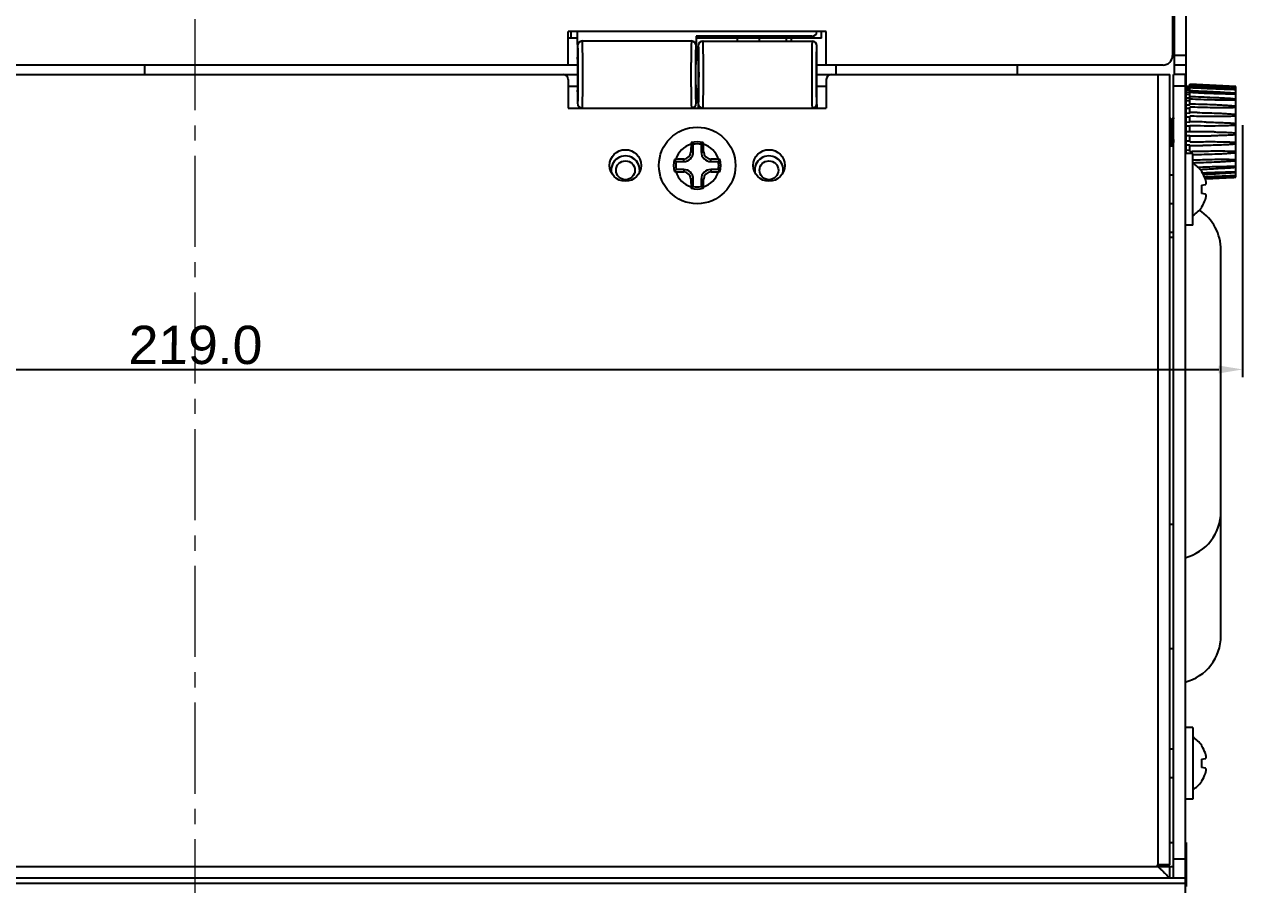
# Model space of a CAD drawing. Header units: millimetres. Extents: x -1493 to -686, y 1310 to 1867.
# Drawn here: x -1159.1 to -1031.8, y 1495.6 to 1585.5 of the extents above; entities that cross this region are included whole.
import ezdxf

# ---------------------------------------------------------------- set-up
doc = ezdxf.new("R2010")
doc.units = ezdxf.units.MM
doc.header["$PDMODE"] = 3
doc.header["$PDSIZE"] = 1.5
doc.linetypes.add('CENTER', pattern=[17.8, 10.75, -2.35, 2.35, -2.35])
doc.linetypes.add('CENTER2', pattern=[28.575, 19.05, -3.175, 3.175, -3.175])
doc.layers.get('0').update_dxf_attribs({"linetype": 'CONTINUOUS'})
doc.layers.get('Defpoints').update_dxf_attribs({"linetype": 'CONTINUOUS'})
doc.layers.add('3', color=112, linetype='CENTER', lineweight=15)
doc.layers.add('Dim', color=1, linetype='CONTINUOUS')
doc.styles.add('OMI-1', font='arial.ttf', dxfattribs={"oblique": 1})
doc.dimstyles.new('1', dxfattribs={"dimtxt": 4, "dimasz": 2.5, "dimexe": 0.8, "dimexo": 0.3, "dimgap": 0.5, "dimtad": 1, "dimtoh": 1, "dimdec": 1, "dimzin": 0, "dimdsep": 46, "dimtxsty": 'OMI-1', "dimcen": 0, "dimclrd": 256, "dimclre": 256, "dimclrt": 256, "dimadec": 0, "dimazin": 0, "dimtfac": 0.8, "dimtdec": 1, "dimtix": 1, "dimtmove": 0, "dimatfit": 3, "dimfxl": 1, "dimtolj": 1, "dimtzin": 0, "dimarcsym": 0})

# ---------------------------------------------------------------- blocks, each defined once
blk = doc.blocks.new('*D29')
at = {"layer": 'Defpoints', "color": 0, "transparency": 16777216}
for p in [(-1250.76, 1575.25), (-1031.76, 1575.26), (-1031.76, 1549.43)]:
    blk.add_point(p, dxfattribs=at)
at = {"layer": 'Dim', "lineweight": -2, "transparency": 16777216}
for p, q in [((-1250.76, 1574.95), (-1250.76, 1548.63)), ((-1031.76, 1574.96), (-1031.76, 1548.63)), ((-1248.26, 1549.43), (-1034.26, 1549.43))]:
    blk.add_line(p, q, dxfattribs=at)
at = {"layer": 'Dim', "transparency": 16777216}
for points in [[(-1248.26, 1549.84), (-1248.26, 1549.01), (-1250.76, 1549.43)], [(-1034.26, 1549.01), (-1034.26, 1549.84), (-1031.76, 1549.43)]]:
    blk.add_solid(points, dxfattribs=at)
at = {"layer": 'Dim', "transparency": 16777216, "insert": (-1141.26, 1551.97), "char_height": 4, "attachment_point": 5, "style": 'OMI-1'}
blk.add_mtext('\\A1;219.0', dxfattribs=at)

msp = doc.modelspace()

# ---------------------------------------------------------------- linework, layer by layer
at = {"color": 7, "linetype": 'Continuous'}
for p, q in [((-1039.08, 1598.05), (-1039.08, 1582.25)), ((-1038.88, 1580.25), (-1038.88, 1598.05)), ((-1037.68, 1572), (-1037.68, 1598.05)), ((-1102.28, 1581.25), (-1102.28, 1584.75)), ((-1075.28, 1584.75), (-1102.28, 1584.75)), ((-1101.97, 1584.05), (-1101.97, 1584.75)), ((-1101.28, 1583.38), (-1101.28, 1584.75)), ((-1075.78, 1584.05), (-1075.78, 1584.75)), ((-1075.28, 1581.25), (-1075.28, 1584.75)), ((-1101.28, 1584.05), (-1102.28, 1584.05)), ((-1101.29, 1583.25), (-1101.29, 1582.07)), ((-1101.15, 1583.6), (-1101.13, 1583.62)), ((-1100.78, 1583.76), (-1100.79, 1583.75)), ((-1089.38, 1583.75), (-1100.79, 1583.75)), ((-1100.78, 1583.76), (-1089.39, 1583.76)), ((-1089.38, 1583.75), (-1089.39, 1583.76)), ((-1089.04, 1583.62), (-1089.02, 1583.6)), ((-1088.89, 1584.25), (-1088.89, 1583.38)), ((-1076.78, 1584.25), (-1088.89, 1584.25)), ((-1075.78, 1584.05), (-1088.89, 1584.05)), ((-1088.88, 1582.07), (-1088.88, 1583.25)), ((-1088.68, 1581.85), (-1088.68, 1583.25)), ((-1088.18, 1583.75), (-1076.76, 1583.75)), ((-1085.77, 1584.05), (-1085.77, 1584.25)), ((-1085.08, 1584.1), (-1085.08, 1584.05)), ((-1083.76, 1584.1), (-1085.08, 1584.1)), ((-1084.6, 1584.05), (-1084.6, 1583.75)), ((-1083.78, 1584.1), (-1083.78, 1584.25)), ((-1083.76, 1584.1), (-1083.76, 1584.05)), ((-1082.98, 1584.05), (-1082.98, 1584.25)), ((-1082.31, 1584.05), (-1082.31, 1583.75)), ((-1079.48, 1584.05), (-1079.48, 1583.75)), ((-1078.95, 1584.05), (-1078.95, 1583.75)), ((-1078.28, 1584.25), (-1078.28, 1584.05)), ((-1076.78, 1584.25), (-1076.78, 1584.05)), ((-1076.26, 1577.25), (-1076.26, 1583.25)), ((-1088.92, 1582.06), (-1088.92, 1582.07)), ((-1088.66, 1581.85), (-1088.89, 1581.85)), ((-1088.63, 1581.85), (-1088.63, 1581.83)), ((-1037.68, 1582.25), (-1038.88, 1582.25)), ((-1101.27, 1581.25), (-1181.26, 1581.25)), ((-1146.55, 1581.25), (-1146.55, 1580.25)), ((-1040.08, 1581.25), (-1076.26, 1581.25)), ((-1074.28, 1581.25), (-1074.28, 1580.25)), ((-1055.28, 1580.25), (-1055.28, 1581.25)), ((-1037.68, 1581.25), (-1038.88, 1581.25)), ((-1181.26, 1580.25), (-1101.26, 1580.25)), ((-1102.28, 1579.75), (-1102.28, 1576.75)), ((-1076.26, 1580.25), (-1039.38, 1580.25)), ((-1075.28, 1579.75), (-1075.28, 1576.75)), ((-1040.58, 1497.65), (-1040.58, 1580.25)), ((-1039.38, 1497.65), (-1039.38, 1580.25)), ((-1038.98, 1496.25), (-1038.98, 1580.25)), ((-1037.78, 1580.25), (-1038.98, 1580.25)), ((-1037.78, 1580.25), (-1037.78, 1491.25)), ((-1037.68, 1579.75), (-1037.78, 1579.75)), ((-1037.28, 1578.37), (-1037.28, 1579.25)), ((-1032.48, 1579), (-1037.28, 1579.25)), ((-1102.28, 1579.05), (-1101.27, 1579.05)), ((-1101.29, 1578.42), (-1101.29, 1577.25)), ((-1088.92, 1578.42), (-1088.92, 1578.43)), ((-1088.89, 1578.65), (-1088.66, 1578.65)), ((-1088.88, 1577.25), (-1088.88, 1578.42)), ((-1088.68, 1577.25), (-1088.68, 1578.65)), ((-1088.63, 1578.66), (-1088.63, 1578.65)), ((-1076.26, 1579.05), (-1075.28, 1579.05)), ((-1037.78, 1579.05), (-1038.98, 1579.05)), ((-1037.28, 1579), (-1037.68, 1579)), ((-1037.28, 1578.97), (-1037.68, 1578.97)), ((-1037.28, 1578.91), (-1037.68, 1578.91)), ((-1037.28, 1578.77), (-1037.68, 1578.77)), ((-1037.28, 1578.63), (-1037.68, 1578.62)), ((-1037.28, 1578.37), (-1037.68, 1578.37)), ((-1037.28, 1578.15), (-1037.68, 1578.14)), ((-1037.28, 1577.79), (-1037.28, 1578.36)), ((-1032.48, 1578.94), (-1032.48, 1579)), ((-1032.48, 1578.68), (-1032.48, 1578.93)), ((-1032.48, 1569.52), (-1032.48, 1578.67)), ((-1102.28, 1576.75), (-1075.28, 1576.75)), ((-1088.66, 1576.75), (-1088.66, 1577.12)), ((-1088.51, 1576.88), (-1088.53, 1576.89)), ((-1076.41, 1576.89), (-1076.42, 1576.88)), ((-1076.28, 1577.12), (-1076.28, 1576.75)), ((-1037.28, 1577.79), (-1037.68, 1577.79)), ((-1037.28, 1577.5), (-1037.68, 1577.49)), ((-1037.28, 1577.05), (-1037.68, 1577.06)), ((-1037.28, 1576.71), (-1037.68, 1576.7)), ((-1037.28, 1577.05), (-1037.28, 1577.68)), ((-1037.28, 1576.19), (-1037.28, 1576.85)), ((-1032.48, 1577.58), (-1032.64, 1577.57)), ((-1039.18, 1575.44), (-1039.36, 1575.74)), ((-1039.03, 1575.74), (-1039.19, 1575.46)), ((-1039.03, 1575.74), (-1039.02, 1575.75)), ((-1038.98, 1575.75), (-1039.02, 1575.75)), ((-1037.28, 1576.19), (-1037.68, 1576.2)), ((-1037.28, 1575.81), (-1037.68, 1575.8)), ((-1037.28, 1575.25), (-1037.28, 1575.9)), ((-1037.68, 1574.84), (-1037.78, 1574.84)), ((-1037.68, 1574.27), (-1037.78, 1574.27)), ((-1037.28, 1575.25), (-1037.68, 1575.26)), ((-1037.28, 1574.85), (-1037.68, 1574.84)), ((-1037.28, 1574.26), (-1037.68, 1574.27)), ((-1037.28, 1574.25), (-1037.28, 1574.89)), ((-1089.19, 1572.16), (-1089.19, 1572.96)), ((-1088.36, 1572.96), (-1088.36, 1572.16)), ((-1039.38, 1572.93), (-1039.28, 1572.75)), ((-1039.11, 1572.75), (-1038.98, 1572.98)), ((-1037.68, 1573.84), (-1037.78, 1573.84)), ((-1037.28, 1573.85), (-1037.68, 1573.84)), ((-1037.28, 1573.28), (-1037.68, 1573.28)), ((-1037.28, 1572.88), (-1037.68, 1572.87)), ((-1037.28, 1573.84), (-1037.28, 1573.85)), ((-1037.28, 1573.21), (-1037.28, 1573.84)), ((-1037.28, 1572.22), (-1037.28, 1572.88)), ((-1089.19, 1572.16), (-1089.45, 1572.16)), ((-1088.36, 1572.16), (-1088.1, 1572.16)), ((-1039.12, 1572.75), (-1039.27, 1572.75)), ((-1036.98, 1572), (-1037.78, 1572)), ((-1037.28, 1572.33), (-1037.68, 1572.34)), ((-1036.98, 1564.5), (-1036.98, 1572)), ((-1036.88, 1571.86), (-1036.98, 1571.85)), ((-1090.99, 1571.16), (-1090.19, 1571.16)), ((-1090.19, 1570.33), (-1090.99, 1570.33)), ((-1090.19, 1571.16), (-1090.19, 1571.42)), ((-1090.19, 1570.33), (-1090.19, 1570.07)), ((-1087.36, 1571.16), (-1087.36, 1571.42)), ((-1087.36, 1571.16), (-1086.57, 1571.16)), ((-1087.36, 1570.33), (-1087.36, 1570.07)), ((-1086.57, 1570.33), (-1087.36, 1570.33)), ((-1032.51, 1570.66), (-1032.48, 1570.66)), ((-1089.19, 1569.33), (-1089.45, 1569.33)), ((-1089.19, 1568.54), (-1089.19, 1569.33)), ((-1088.36, 1569.33), (-1088.36, 1568.54)), ((-1088.36, 1569.33), (-1088.1, 1569.33)), ((-1038.98, 1569.75), (-1039.38, 1569.75)), ((-1036.03, 1570.08), (-1036.03, 1570.13)), ((-1035.65, 1569.33), (-1035.66, 1569.33)), ((-1032.48, 1569.5), (-1035.65, 1569.33)), ((-1032.48, 1569.5), (-1032.48, 1569.5)), ((-1036.03, 1568.69), (-1035.65, 1568.76)), ((-1036.03, 1567.81), (-1036.03, 1568.69)), ((-1035.65, 1567.74), (-1036.03, 1567.81)), ((-1038.98, 1566.75), (-1039.38, 1566.75)), ((-1036.03, 1566.37), (-1036.03, 1566.42)), ((-1036.98, 1564.5), (-1037.78, 1564.5)), ((-1038.98, 1563.75), (-1039.38, 1563.75)), ((-1039.38, 1563.25), (-1038.98, 1563.25)), ((-1034.03, 1534.59), (-1034.03, 1561.91)), ((-1034.03, 1521.59), (-1034.03, 1534.48)), ((-1039.38, 1533.25), (-1038.98, 1533.25)), ((-1039.38, 1520.25), (-1038.98, 1520.25)), ((-1036.98, 1512), (-1037.78, 1512)), ((-1036.98, 1512), (-1036.98, 1504.5)), ((-1038.98, 1509.75), (-1039.38, 1509.75)), ((-1036.03, 1510.08), (-1036.03, 1510.13)), ((-1036.03, 1508.69), (-1035.65, 1508.76)), ((-1036.03, 1507.81), (-1036.03, 1508.69)), ((-1038.98, 1506.75), (-1039.38, 1506.75)), ((-1035.65, 1507.74), (-1036.03, 1507.81)), ((-1036.03, 1506.37), (-1036.03, 1506.42)), ((-1036.98, 1504.5), (-1037.78, 1504.5)), ((-1039.38, 1500), (-1038.98, 1500)), ((-1037.78, 1500), (-1037.68, 1500)), ((-1037.68, 1500), (-1037.68, 1495.4)), ((-1037.78, 1498.25), (-1038.98, 1498.25)), ((-1038.98, 1497.45), (-1243.58, 1497.45)), ((-1040.68, 1497.65), (-1040.68, 1497.45)), ((-1039.38, 1497.65), (-1040.68, 1497.65)), ((-1039.38, 1496.25), (-1039.38, 1497.45)), ((-1037.78, 1496.25), (-1244.78, 1496.25)), ((-1214.78, 1495.72), (-1037.78, 1495.72))]:
    msp.add_line(p, q, dxfattribs=at)
for centre, radius in [((-1088.78, 1570.75), 4), ((-1096.28, 1570.75), 1.65), ((-1081.28, 1570.75), 1.65), ((-1096.28, 1570.25), 0.986), ((-1081.28, 1570.25), 0.986)]:
    msp.add_circle(centre, radius, dxfattribs=at)
for centre, radius, start, end in [((-1100.79, 1583.25), 0.5, 90.007, 180.0031), ((-1089.38, 1583.25), 0.5, 359.9968, 89.9929), ((-1088.18, 1583.25), 0.5, 90.0073, 179.9816), ((-1076.76, 1583.25), 0.5, 0.0184, 89.9927), ((-1040.08, 1582.25), 1, 270, 0), ((-1102.78, 1579.75), 0.5, 0, 90), ((-1074.78, 1579.75), 0.5, 90, 180), ((-1100.79, 1577.25), 0.5, 180.0184, 269.9927), ((-1089.38, 1577.25), 0.5, 270.0073, 359.9816), ((-1088.18, 1577.25), 0.5, 179.9968, 225.0033), ((-1076.76, 1577.25), 0.5, 314.9968, 0.0031), ((-1038.06, 1487.51), 88.78, 88.9958, 89.4939), ((-1037.07, 1490.29), 85.01, 88.9918, 90.1379), ((-1036.15, 1490.89), 83.37, 89.0303, 90.776), ((-1088.78, 1570.75), 2.31, 106.1579, 163.8421), ((-1039.56, 1570.81), 49.9, 177.5171, 178.4466), ((-1077.04, 1572.43), 12.39, 176.7482, 177.5129), ((-1088.78, 1570.75), 2.47, 75.0921, 104.9079), ((-1093.96, 1567.21), 7.47, 50.3173, 52.4914), ((-1088.78, 1570.75), 2.25, 79.3916, 100.6084), ((-1083.59, 1567.21), 7.47, 127.5086, 129.6827), ((-1100.37, 1572.44), 12.25, 2.4827, 3.2562), ((-1088.78, 1570.75), 2.31, 16.1579, 73.8421), ((-1137.55, 1570.82), 49.46, 1.5492, 2.487), ((-1036.5, 1658.07), 84.24, 269.4693, 270.9874), ((-1037.44, 1659.26), 86.44, 270.11, 271.0081), ((-1096.28, 1570.25), 1.5, 351.507, 188.4745), ((-1096.28, 1570.25), 1.49, 349.6919, 190.3081), ((-1090.19, 1572.16), 1, 270, 0), ((-1090.21, 1572.18), 0.762, 271.5432, 358.4568), ((-1087.36, 1572.16), 1, 180, 270), ((-1087.34, 1572.18), 0.762, 181.5432, 268.4568), ((-1081.28, 1570.25), 1.5, 351.507, 188.4745), ((-1081.28, 1570.25), 1.49, 349.6919, 190.3081), ((-1088.78, 1570.75), 2.47, 165.0921, 194.9079), ((-1090.47, 1559.15), 12.25, 92.4827, 93.2562), ((-1085.24, 1575.93), 7.47, 217.5086, 219.6827), ((-1085.24, 1565.56), 7.47, 140.3173, 142.4914), ((-1088.78, 1570.75), 2.25, 169.3916, 190.6084), ((-1088.85, 1521.97), 49.46, 91.5492, 92.487), ((-1090.19, 1569.33), 1, 0, 90), ((-1087.36, 1569.33), 1, 90, 180), ((-1088.72, 1521.53), 49.9, 87.5171, 88.4466), ((-1092.32, 1575.93), 7.47, 320.3173, 322.4914), ((-1088.78, 1570.75), 2.25, 349.3916, 10.6084), ((-1092.32, 1565.56), 7.47, 37.5086, 39.6827), ((-1087.09, 1559.01), 12.39, 86.7482, 87.5129), ((-1088.78, 1570.75), 2.47, 345.0921, 14.9079), ((-1038.64, 1568.25), 3.21, 35.8116, 58.8144), ((-1090.46, 1582.48), 12.39, 266.7482, 267.5129), ((-1088.78, 1570.75), 2.31, 196.1579, 253.8421), ((-1088.84, 1619.96), 49.9, 267.5171, 268.4466), ((-1090.21, 1569.31), 0.762, 1.5442, 88.4558), ((-1040, 1570.67), 49.46, 181.5492, 182.487), ((-1088.78, 1570.75), 2.31, 286.1579, 343.8421), ((-1137.99, 1570.69), 49.9, 357.5171, 358.4466), ((-1087.34, 1569.31), 0.762, 91.5442, 178.4558), ((-1088.7, 1619.52), 49.46, 271.5492, 272.487), ((-1087.08, 1582.34), 12.25, 272.4827, 273.2562), ((-1038.71, 1568.26), 3.23, 18.9832, 34.2428), ((-1077.18, 1569.05), 12.25, 182.4827, 183.2562), ((-1093.96, 1574.29), 7.47, 307.5086, 309.6827), ((-1088.78, 1570.75), 2.47, 255.0921, 284.9079), ((-1088.78, 1570.75), 2.25, 259.3916, 280.6084), ((-1083.59, 1574.29), 7.47, 230.3173, 232.4914), ((-1100.51, 1569.06), 12.39, 356.7482, 357.5129), ((-1038.71, 1568.24), 3.23, 325.7572, 341.0168), ((-1038.64, 1568.25), 3.21, 301.1856, 324.1884), ((-1039.03, 1561.91), 5, 0, 56.5421), ((-1039.03, 1534.59), 5, 284.4775, 0), ((-1039.03, 1521.59), 5, 284.4775, 0), ((-1038.64, 1508.25), 3.21, 35.8116, 58.8144), ((-1038.71, 1508.26), 3.23, 18.9832, 34.2428), ((-1038.71, 1508.24), 3.23, 325.7572, 341.0168), ((-1038.64, 1508.25), 3.21, 301.1856, 324.1884)]:
    msp.add_arc(centre, radius, start, end, dxfattribs=at)
for centre, major_axis, ratio, start_param, end_param in [((-1076.78, 1584.75), (-0.354, 0.354), 0.999695, -3.926839, -2.356337), ((-1100.78, 1583.26), (-0.354, -0.354), 0.999695, 3.926839, 4.712389), ((-1089.39, 1583.26), (-0.354, 0.354), 0.999695, 4.712389, 5.497939), ((-1101.29, 1580.25), (0, 1.82), 0.017455, 3.141593, 6.283185), ((-1088.68, 1580.25), (0, 1.75), 0.017455, -2.724537, -0.417055), ((-1088.16, 1577.23), (0.354, -0.354), 0.999695, -1.570796, -1.04962), ((-1076.78, 1577.23), (0.354, 0.354), 0.999695, -2.091975, -1.570796)]:
    msp.add_ellipse(centre, major_axis=major_axis, ratio=ratio, start_param=start_param, end_param=end_param, dxfattribs=at)
for points, knots in [([(-1101.29, 1583.25), (-1101.29, 1583.25), (-1101.29, 1583.25), (-1101.29, 1583.24), (-1101.29, 1583.23), (-1101.28, 1583.2), (-1101.28, 1583.17), (-1101.28, 1583.12), (-1101.28, 1583.07), (-1101.27, 1583.01), (-1101.27, 1582.91), (-1101.27, 1582.76), (-1101.26, 1582.56), (-1101.26, 1582.33), (-1101.25, 1582.16), (-1101.25, 1582.07)], [0, 0, 0, 0, 0.001539, 0.004756, 0.017201, 0.037888, 0.066841, 0.103973, 0.149164, 0.202281, 0.26314, 0.407277, 0.579699, 0.778149, 1, 1, 1, 1]), ([(-1100.74, 1580.25), (-1100.74, 1580.47), (-1100.74, 1580.92), (-1100.74, 1581.47), (-1100.75, 1581.89), (-1100.75, 1582.18), (-1100.75, 1582.46), (-1100.76, 1582.71), (-1100.76, 1582.94), (-1100.76, 1583.15), (-1100.77, 1583.32), (-1100.77, 1583.45), (-1100.78, 1583.54), (-1100.78, 1583.59), (-1100.78, 1583.64), (-1100.78, 1583.68), (-1100.79, 1583.71), (-1100.79, 1583.73), (-1100.79, 1583.74), (-1100.79, 1583.75), (-1100.79, 1583.75), (-1100.79, 1583.75)], [0, 0, 0, 0, 0.194697, 0.382101, 0.470803, 0.55505, 0.63402, 0.70679, 0.772472, 0.830568, 0.880713, 0.922542, 0.940226, 0.955698, 0.968916, 0.979841, 0.988432, 0.994654, 0.99848, 0.999503, 1, 1, 1, 1]), ([(-1089.38, 1583.75), (-1089.38, 1583.75), (-1089.38, 1583.75), (-1089.38, 1583.74), (-1089.38, 1583.73), (-1089.38, 1583.71), (-1089.39, 1583.68), (-1089.39, 1583.64), (-1089.39, 1583.59), (-1089.39, 1583.54), (-1089.4, 1583.45), (-1089.4, 1583.32), (-1089.41, 1583.15), (-1089.41, 1582.94), (-1089.41, 1582.71), (-1089.42, 1582.46), (-1089.42, 1582.18), (-1089.42, 1581.89), (-1089.43, 1581.47), (-1089.43, 1580.92), (-1089.43, 1580.25), (-1089.43, 1579.57), (-1089.43, 1579.02), (-1089.42, 1578.6), (-1089.42, 1578.31), (-1089.42, 1578.03), (-1089.41, 1577.78), (-1089.41, 1577.55), (-1089.41, 1577.35), (-1089.4, 1577.17), (-1089.4, 1577.05), (-1089.39, 1576.96), (-1089.39, 1576.9), (-1089.39, 1576.86), (-1089.39, 1576.82), (-1089.38, 1576.79), (-1089.38, 1576.77), (-1089.38, 1576.75), (-1089.38, 1576.75), (-1089.38, 1576.75), (-1089.38, 1576.75)], [0, 0, 0, 0, 0.000248, 0.00076, 0.002673, 0.005784, 0.01008, 0.015542, 0.022151, 0.029887, 0.038729, 0.059644, 0.084716, 0.113764, 0.146605, 0.18299, 0.222475, 0.264599, 0.30895, 0.402651, 0.5, 0.597349, 0.69105, 0.735401, 0.777525, 0.81701, 0.853395, 0.886236, 0.915284, 0.940356, 0.961271, 0.970113, 0.977849, 0.984458, 0.98992, 0.994216, 0.997327, 0.99924, 0.999752, 1, 1, 1, 1]), ([(-1088.92, 1582.07), (-1088.92, 1582.16), (-1088.91, 1582.33), (-1088.91, 1582.56), (-1088.91, 1582.76), (-1088.9, 1582.91), (-1088.9, 1583.01), (-1088.89, 1583.07), (-1088.89, 1583.12), (-1088.89, 1583.17), (-1088.89, 1583.2), (-1088.88, 1583.23), (-1088.88, 1583.24), (-1088.88, 1583.25), (-1088.88, 1583.25), (-1088.88, 1583.25)], [0, 0, 0, 0, 0.221843, 0.420284, 0.592702, 0.736836, 0.797703, 0.850821, 0.896013, 0.933149, 0.962106, 0.9828, 0.995251, 0.998466, 1, 1, 1, 1]), ([(-1088.68, 1583.25), (-1088.68, 1583.25), (-1088.67, 1583.25), (-1088.67, 1583.24), (-1088.67, 1583.22), (-1088.67, 1583.19), (-1088.66, 1583.15), (-1088.66, 1583.1), (-1088.66, 1583.03), (-1088.65, 1582.96), (-1088.65, 1582.84), (-1088.65, 1582.66), (-1088.64, 1582.42), (-1088.64, 1582.14), (-1088.63, 1581.95), (-1088.63, 1581.85)], [0, 0, 0, 0, 0.001462, 0.00469, 0.017318, 0.03833, 0.067699, 0.10531, 0.151031, 0.204697, 0.26608, 0.411011, 0.58353, 0.780916, 1, 1, 1, 1]), ([(-1088.18, 1576.75), (-1088.18, 1576.75), (-1088.17, 1576.75), (-1088.17, 1576.75), (-1088.17, 1576.77), (-1088.17, 1576.79), (-1088.17, 1576.82), (-1088.16, 1576.86), (-1088.16, 1576.9), (-1088.16, 1576.96), (-1088.16, 1577.05), (-1088.15, 1577.17), (-1088.15, 1577.35), (-1088.14, 1577.55), (-1088.14, 1577.78), (-1088.14, 1578.03), (-1088.13, 1578.31), (-1088.13, 1578.6), (-1088.13, 1579.02), (-1088.13, 1579.57), (-1088.12, 1580.25), (-1088.13, 1580.92), (-1088.13, 1581.47), (-1088.13, 1581.89), (-1088.13, 1582.18), (-1088.14, 1582.46), (-1088.14, 1582.71), (-1088.14, 1582.94), (-1088.15, 1583.15), (-1088.15, 1583.32), (-1088.16, 1583.45), (-1088.16, 1583.54), (-1088.16, 1583.59), (-1088.16, 1583.64), (-1088.17, 1583.68), (-1088.17, 1583.71), (-1088.17, 1583.73), (-1088.17, 1583.74), (-1088.17, 1583.75), (-1088.18, 1583.75), (-1088.18, 1583.75)], [0, 0, 0, 0, 0.000248, 0.00076, 0.002673, 0.005784, 0.01008, 0.015542, 0.022151, 0.029887, 0.038729, 0.059644, 0.084716, 0.113764, 0.146605, 0.18299, 0.222475, 0.264599, 0.30895, 0.402651, 0.5, 0.597349, 0.69105, 0.735401, 0.777525, 0.81701, 0.853395, 0.886236, 0.915284, 0.940356, 0.961271, 0.970113, 0.977849, 0.984458, 0.98992, 0.994216, 0.997327, 0.99924, 0.999752, 1, 1, 1, 1]), ([(-1076.76, 1583.75), (-1076.76, 1583.75), (-1076.76, 1583.75), (-1076.76, 1583.74), (-1076.77, 1583.73), (-1076.77, 1583.71), (-1076.77, 1583.68), (-1076.77, 1583.64), (-1076.77, 1583.59), (-1076.78, 1583.54), (-1076.78, 1583.45), (-1076.78, 1583.32), (-1076.79, 1583.15), (-1076.79, 1582.94), (-1076.8, 1582.71), (-1076.8, 1582.46), (-1076.8, 1582.18), (-1076.81, 1581.89), (-1076.81, 1581.47), (-1076.81, 1580.92), (-1076.81, 1580.47), (-1076.81, 1580.25)], [0, 0, 0, 0, 0.000497, 0.00152, 0.005346, 0.011568, 0.020159, 0.031084, 0.044302, 0.059774, 0.077458, 0.119287, 0.169432, 0.227528, 0.29321, 0.36598, 0.44495, 0.529197, 0.617899, 0.805303, 1, 1, 1, 1]), ([(-1076.31, 1580.25), (-1076.31, 1580.44), (-1076.31, 1580.83), (-1076.31, 1581.38), (-1076.3, 1581.82), (-1076.3, 1582.15), (-1076.3, 1582.36), (-1076.29, 1582.56), (-1076.29, 1582.74), (-1076.28, 1582.89), (-1076.28, 1583), (-1076.28, 1583.07), (-1076.27, 1583.12), (-1076.27, 1583.16), (-1076.27, 1583.19), (-1076.27, 1583.21), (-1076.26, 1583.23), (-1076.26, 1583.24), (-1076.26, 1583.25), (-1076.26, 1583.25)], [0, 0, 0, 0, 0.195325, 0.383104, 0.556119, 0.634971, 0.707684, 0.773562, 0.831963, 0.882329, 0.924172, 0.941772, 0.957097, 0.970113, 0.980791, 0.989104, 0.995043, 0.998625, 1, 1, 1, 1]), ([(-1101.25, 1582.07), (-1101.25, 1581.94), (-1101.24, 1581.33), (-1101.24, 1580.72), (-1101.24, 1580.25)], [0, 0, 0, 0, 0.225621, 1, 1, 1, 1]), ([(-1088.93, 1580.25), (-1088.93, 1580.41), (-1088.93, 1581.01), (-1088.92, 1581.62), (-1088.92, 1582.06)], [0, 0, 0, 0, 0.267283, 1, 1, 1, 1]), ([(-1088.91, 1580.25), (-1088.91, 1580.56), (-1088.91, 1580.99), (-1088.9, 1581.53), (-1088.9, 1581.75), (-1088.89, 1581.85)], [0, 0, 0, 0, 0.581143, 0.819734, 1, 1, 1, 1]), ([(-1088.89, 1581.85), (-1088.89, 1581.87), (-1088.89, 1581.92), (-1088.89, 1581.98), (-1088.88, 1582.03), (-1088.88, 1582.05), (-1088.88, 1582.06)], [0, 0, 0, 0, 0.37054, 0.662435, 0.872924, 1, 1, 1, 1]), ([(-1088.88, 1582.06), (-1088.88, 1582.07), (-1088.88, 1582.07), (-1088.88, 1582.07), (-1088.88, 1582.07)], [0, 0, 0, 0, 0.715478, 1, 1, 1, 1]), ([(-1088.63, 1581.83), (-1088.63, 1581.31), (-1088.62, 1580.25), (-1088.63, 1579.19), (-1088.63, 1578.66)], [0, 0, 0, 0, 0.499963, 1, 1, 1, 1]), ([(-1101.24, 1580.25), (-1101.24, 1580.08), (-1101.24, 1579.48), (-1101.25, 1578.87), (-1101.25, 1578.42)], [0, 0, 0, 0, 0.267599, 1, 1, 1, 1]), ([(-1100.79, 1576.75), (-1100.79, 1576.75), (-1100.79, 1576.75), (-1100.79, 1576.75), (-1100.79, 1576.77), (-1100.79, 1576.79), (-1100.78, 1576.82), (-1100.78, 1576.86), (-1100.78, 1576.9), (-1100.78, 1576.96), (-1100.77, 1577.05), (-1100.77, 1577.17), (-1100.76, 1577.35), (-1100.76, 1577.55), (-1100.76, 1577.78), (-1100.75, 1578.03), (-1100.75, 1578.31), (-1100.75, 1578.6), (-1100.74, 1579.02), (-1100.74, 1579.57), (-1100.74, 1580.02), (-1100.74, 1580.25)], [0, 0, 0, 0, 0.000497, 0.00152, 0.005346, 0.011568, 0.020159, 0.031084, 0.044302, 0.059774, 0.077458, 0.119287, 0.169432, 0.227528, 0.29321, 0.36598, 0.44495, 0.529197, 0.617899, 0.805303, 1, 1, 1, 1]), ([(-1088.92, 1578.43), (-1088.92, 1578.57), (-1088.93, 1579.17), (-1088.93, 1579.78), (-1088.93, 1580.25)], [0, 0, 0, 0, 0.225984, 1, 1, 1, 1]), ([(-1088.89, 1578.65), (-1088.9, 1578.74), (-1088.9, 1578.97), (-1088.91, 1579.5), (-1088.91, 1579.94), (-1088.91, 1580.25)], [0, 0, 0, 0, 0.18024, 0.418836, 1, 1, 1, 1]), ([(-1076.81, 1580.25), (-1076.81, 1580.02), (-1076.81, 1579.57), (-1076.81, 1579.02), (-1076.81, 1578.6), (-1076.8, 1578.31), (-1076.8, 1578.03), (-1076.8, 1577.78), (-1076.79, 1577.55), (-1076.79, 1577.35), (-1076.78, 1577.17), (-1076.78, 1577.05), (-1076.78, 1576.96), (-1076.77, 1576.9), (-1076.77, 1576.86), (-1076.77, 1576.82), (-1076.77, 1576.79), (-1076.77, 1576.77), (-1076.76, 1576.75), (-1076.76, 1576.75), (-1076.76, 1576.75), (-1076.76, 1576.75)], [0, 0, 0, 0, 0.194697, 0.382101, 0.470803, 0.55505, 0.63402, 0.70679, 0.772472, 0.830568, 0.880713, 0.922542, 0.940226, 0.955698, 0.968916, 0.979841, 0.988432, 0.994654, 0.99848, 0.999503, 1, 1, 1, 1]), ([(-1076.26, 1577.25), (-1076.26, 1577.25), (-1076.26, 1577.25), (-1076.26, 1577.26), (-1076.27, 1577.28), (-1076.27, 1577.31), (-1076.27, 1577.34), (-1076.27, 1577.38), (-1076.28, 1577.42), (-1076.28, 1577.5), (-1076.28, 1577.61), (-1076.29, 1577.76), (-1076.29, 1577.93), (-1076.3, 1578.13), (-1076.3, 1578.35), (-1076.3, 1578.67), (-1076.31, 1579.11), (-1076.31, 1579.67), (-1076.31, 1580.05), (-1076.31, 1580.25)], [0, 0, 0, 0, 0.001375, 0.004957, 0.010896, 0.019209, 0.029887, 0.042903, 0.058228, 0.075828, 0.117671, 0.168037, 0.226438, 0.292316, 0.365029, 0.443881, 0.616896, 0.804675, 1, 1, 1, 1]), ([(-1037.28, 1579.22), (-1036.88, 1579.2), (-1036.08, 1579.16), (-1034.88, 1579.1), (-1033.88, 1579.04), (-1033.08, 1579), (-1032.68, 1578.97), (-1032.48, 1578.96)], [0, 0, 0, 0, 0.250081, 0.500179, 0.75023, 0.875191, 1, 1, 1, 1]), ([(-1101.25, 1578.42), (-1101.25, 1578.33), (-1101.26, 1578.17), (-1101.26, 1577.94), (-1101.27, 1577.73), (-1101.27, 1577.59), (-1101.27, 1577.49), (-1101.28, 1577.42), (-1101.28, 1577.37), (-1101.28, 1577.33), (-1101.28, 1577.29), (-1101.29, 1577.27), (-1101.29, 1577.26), (-1101.29, 1577.25), (-1101.29, 1577.25), (-1101.29, 1577.25)], [0, 0, 0, 0, 0.221851, 0.420301, 0.592723, 0.73686, 0.797719, 0.850836, 0.896027, 0.933159, 0.962112, 0.982799, 0.995243, 0.998461, 1, 1, 1, 1]), ([(-1088.88, 1577.25), (-1088.88, 1577.25), (-1088.88, 1577.25), (-1088.88, 1577.26), (-1088.88, 1577.27), (-1088.89, 1577.29), (-1088.89, 1577.33), (-1088.89, 1577.37), (-1088.89, 1577.42), (-1088.9, 1577.49), (-1088.9, 1577.59), (-1088.91, 1577.74), (-1088.91, 1577.94), (-1088.91, 1578.17), (-1088.92, 1578.33), (-1088.92, 1578.42)], [0, 0, 0, 0, 0.001524, 0.004732, 0.017187, 0.037898, 0.066864, 0.103999, 0.149186, 0.202299, 0.263165, 0.4073, 0.579717, 0.778157, 1, 1, 1, 1]), ([(-1088.88, 1578.43), (-1088.88, 1578.44), (-1088.88, 1578.46), (-1088.89, 1578.51), (-1088.89, 1578.57), (-1088.89, 1578.62), (-1088.89, 1578.65)], [0, 0, 0, 0, 0.127099, 0.337586, 0.629469, 1, 1, 1, 1]), ([(-1088.88, 1578.42), (-1088.88, 1578.42), (-1088.88, 1578.43), (-1088.88, 1578.43), (-1088.88, 1578.43)], [0, 0, 0, 0, 0.284523, 1, 1, 1, 1]), ([(-1088.63, 1578.65), (-1088.63, 1578.54), (-1088.64, 1578.35), (-1088.64, 1578.07), (-1088.65, 1577.83), (-1088.65, 1577.66), (-1088.65, 1577.54), (-1088.66, 1577.46), (-1088.66, 1577.4), (-1088.66, 1577.34), (-1088.67, 1577.3), (-1088.67, 1577.27), (-1088.67, 1577.26), (-1088.67, 1577.25), (-1088.68, 1577.25), (-1088.68, 1577.25)], [0, 0, 0, 0, 0.219082, 0.416469, 0.588988, 0.733919, 0.795302, 0.848971, 0.894696, 0.932312, 0.961677, 0.982674, 0.995294, 0.998528, 1, 1, 1, 1]), ([(-1032.48, 1578.93), (-1032.68, 1578.94), (-1033.08, 1578.95), (-1033.88, 1578.99), (-1034.88, 1579.04), (-1036.08, 1579.1), (-1036.88, 1579.14), (-1037.28, 1579.16)], [0, 0, 0, 0, 0.124724, 0.249643, 0.499678, 0.749821, 1, 1, 1, 1]), ([(-1037.28, 1579), (-1036.88, 1578.99), (-1036.08, 1578.95), (-1034.88, 1578.89), (-1033.88, 1578.83), (-1033.08, 1578.78), (-1032.68, 1578.75), (-1032.48, 1578.73)], [0, 0, 0, 0, 0.250004, 0.500061, 0.750119, 0.875112, 1, 1, 1, 1]), ([(-1032.48, 1578.67), (-1032.68, 1578.67), (-1033.08, 1578.68), (-1033.88, 1578.71), (-1034.88, 1578.74), (-1036.08, 1578.8), (-1036.88, 1578.84), (-1037.28, 1578.86)], [0, 0, 0, 0, 0.124694, 0.249593, 0.499614, 0.749772, 1, 1, 1, 1]), ([(-1037.28, 1578.58), (-1036.88, 1578.57), (-1036.08, 1578.53), (-1035.08, 1578.48), (-1034.28, 1578.44), (-1033.68, 1578.4), (-1033.08, 1578.36), (-1032.68, 1578.33), (-1032.48, 1578.31)], [0, 0, 0, 0, 0.249937, 0.499953, 0.62498, 0.750012, 0.875035, 1, 1, 1, 1]), ([(-1032.48, 1578.21), (-1032.68, 1578.21), (-1033.08, 1578.21), (-1033.68, 1578.22), (-1034.28, 1578.24), (-1035.08, 1578.26), (-1036.08, 1578.3), (-1036.88, 1578.34), (-1037.28, 1578.36)], [0, 0, 0, 0, 0.124696, 0.249588, 0.374566, 0.499595, 0.749753, 1, 1, 1, 1]), ([(-1037.28, 1577.97), (-1036.88, 1577.96), (-1036.08, 1577.93), (-1035.08, 1577.88), (-1034.28, 1577.84), (-1033.68, 1577.81), (-1033.08, 1577.77), (-1032.68, 1577.73), (-1032.48, 1577.71)], [0, 0, 0, 0, 0.249891, 0.499874, 0.624893, 0.749928, 0.874971, 1, 1, 1, 1]), ([(-1032.64, 1577.57), (-1032.84, 1577.57), (-1033.22, 1577.57), (-1034, 1577.57), (-1034.96, 1577.59), (-1036.12, 1577.63), (-1036.89, 1577.66), (-1037.28, 1577.68)], [0, 0, 0, 0, 0.124783, 0.249689, 0.499674, 0.749792, 1, 1, 1, 1]), ([(-1037.28, 1577.19), (-1036.88, 1577.18), (-1036.08, 1577.16), (-1035.08, 1577.13), (-1034.28, 1577.09), (-1033.68, 1577.06), (-1033.08, 1577.02), (-1032.68, 1576.98), (-1032.48, 1576.96)], [0, 0, 0, 0, 0.249875, 0.499838, 0.624849, 0.749881, 0.874933, 1, 1, 1, 1]), ([(-1033.07, 1576.78), (-1033.42, 1576.78), (-1034.12, 1576.77), (-1035.17, 1576.79), (-1036.23, 1576.81), (-1036.93, 1576.83), (-1037.28, 1576.85)], [0, 0, 0, 0, 0.249819, 0.499794, 0.749861, 1, 1, 1, 1]), ([(-1039.32, 1575.56), (-1039.33, 1575.58), (-1039.33, 1575.62), (-1039.34, 1575.68), (-1039.35, 1575.71), (-1039.35, 1575.73), (-1039.36, 1575.74), (-1039.36, 1575.74)], [0, 0, 0, 0, 0.370514, 0.662252, 0.872058, 0.946108, 1, 1, 1, 1]), ([(-1039.12, 1572.75), (-1039.12, 1572.75), (-1039.12, 1572.75), (-1039.13, 1572.76), (-1039.13, 1572.77), (-1039.14, 1572.8), (-1039.14, 1572.83), (-1039.15, 1572.88), (-1039.16, 1572.95), (-1039.17, 1573.07), (-1039.18, 1573.24), (-1039.19, 1573.43), (-1039.21, 1573.64), (-1039.22, 1573.87), (-1039.23, 1574.12), (-1039.25, 1574.44), (-1039.27, 1574.82), (-1039.29, 1575.17), (-1039.31, 1575.41), (-1039.32, 1575.51), (-1039.32, 1575.56)], [0, 0, 0, 0, 0.002934, 0.005463, 0.00881, 0.01804, 0.030678, 0.046675, 0.065939, 0.113766, 0.172915, 0.241805, 0.318587, 0.401195, 0.487403, 0.574885, 0.744266, 0.891202, 0.951208, 1, 1, 1, 1]), ([(-1039.18, 1575.44), (-1039.18, 1575.44), (-1039.18, 1575.43), (-1039.17, 1575.4), (-1039.16, 1575.35), (-1039.15, 1575.27), (-1039.14, 1575.18), (-1039.13, 1575.06), (-1039.12, 1574.93), (-1039.1, 1574.79), (-1039.1, 1574.69), (-1039.09, 1574.64)], [0, 0, 0, 0, 0.017008, 0.0408, 0.108895, 0.203653, 0.323393, 0.465854, 0.628287, 0.807506, 1, 1, 1, 1]), ([(-1039.02, 1575.75), (-1039.02, 1575.75), (-1039.01, 1575.74), (-1039.01, 1575.74), (-1039.01, 1575.73), (-1039, 1575.71), (-1038.99, 1575.67), (-1038.99, 1575.64), (-1038.99, 1575.62)], [0, 0, 0, 0, 0.034563, 0.089278, 0.170411, 0.279579, 0.583271, 1, 1, 1, 1]), ([(-1033.61, 1575.87), (-1033.92, 1575.87), (-1034.53, 1575.86), (-1035.75, 1575.87), (-1036.67, 1575.88), (-1037.28, 1575.9)], [0, 0, 0, 0, 0.249915, 0.499898, 1, 1, 1, 1]), ([(-1036.5, 1576.28), (-1036.17, 1576.27), (-1035.5, 1576.26), (-1034.66, 1576.23), (-1033.99, 1576.2), (-1033.48, 1576.17), (-1032.98, 1576.14), (-1032.64, 1576.11), (-1032.48, 1576.09)], [0, 0, 0, 0, 0.249907, 0.499869, 0.624873, 0.749894, 0.874934, 1, 1, 1, 1]), ([(-1032.48, 1575.91), (-1032.67, 1575.9), (-1033.04, 1575.88), (-1033.42, 1575.88), (-1033.61, 1575.87)], [0, 0, 0, 0, 0.499851, 1, 1, 1, 1]), ([(-1039.09, 1574.64), (-1039.08, 1574.49), (-1039.06, 1574.21), (-1039.04, 1573.8), (-1039.01, 1573.49), (-1038.99, 1573.28), (-1038.98, 1573.2), (-1038.98, 1573.16)], [0, 0, 0, 0, 0.292513, 0.581158, 0.827791, 0.924867, 1, 1, 1, 1]), ([(-1034.27, 1574.88), (-1034.77, 1574.87), (-1035.77, 1574.87), (-1036.78, 1574.88), (-1037.28, 1574.89)], [0, 0, 0, 0, 0.499968, 1, 1, 1, 1]), ([(-1035.58, 1575.28), (-1035.32, 1575.28), (-1034.8, 1575.26), (-1034.03, 1575.24), (-1033.38, 1575.21), (-1032.86, 1575.18), (-1032.61, 1575.16), (-1032.48, 1575.14)], [0, 0, 0, 0, 0.249952, 0.499929, 0.749938, 0.87496, 1, 1, 1, 1]), ([(-1034.74, 1574.25), (-1034.55, 1574.25), (-1034.17, 1574.24), (-1033.61, 1574.22), (-1033.04, 1574.2), (-1032.66, 1574.17), (-1032.48, 1574.16)], [0, 0, 0, 0, 0.250006, 0.500011, 0.750011, 1, 1, 1, 1]), ([(-1032.48, 1574.95), (-1032.63, 1574.94), (-1032.92, 1574.92), (-1033.52, 1574.9), (-1033.97, 1574.89), (-1034.27, 1574.88)], [0, 0, 0, 0, 0.249944, 0.499939, 1, 1, 1, 1]), ([(-1039.38, 1573.93), (-1039.37, 1573.85), (-1039.36, 1573.7), (-1039.35, 1573.49), (-1039.34, 1573.3), (-1039.33, 1573.13), (-1039.32, 1573.01), (-1039.31, 1572.92), (-1039.3, 1572.87), (-1039.3, 1572.83), (-1039.29, 1572.8), (-1039.28, 1572.77), (-1039.28, 1572.76), (-1039.28, 1572.75)], [0, 0, 0, 0, 0.19244, 0.373334, 0.538199, 0.682958, 0.804048, 0.854775, 0.898528, 0.935068, 0.964201, 0.985819, 1, 1, 1, 1]), ([(-1037.28, 1573.21), (-1036.73, 1573.23), (-1035.64, 1573.24), (-1034.55, 1573.24), (-1034.01, 1573.23)], [0, 0, 0, 0, 0.500057, 1, 1, 1, 1]), ([(-1032.48, 1572.98), (-1032.62, 1572.97), (-1032.91, 1572.94), (-1033.48, 1572.91), (-1034.2, 1572.87), (-1035.06, 1572.85), (-1035.63, 1572.83), (-1035.92, 1572.83)], [0, 0, 0, 0, 0.125053, 0.250082, 0.500095, 0.750066, 1, 1, 1, 1]), ([(-1032.48, 1573.96), (-1032.58, 1573.95), (-1032.8, 1573.93), (-1033.22, 1573.91), (-1033.76, 1573.88), (-1034.4, 1573.86), (-1034.83, 1573.85), (-1035.04, 1573.85)], [0, 0, 0, 0, 0.125014, 0.250024, 0.500025, 0.750017, 1, 1, 1, 1]), ([(-1034.01, 1573.23), (-1033.75, 1573.22), (-1033.37, 1573.22), (-1032.86, 1573.19), (-1032.6, 1573.18), (-1032.48, 1573.17)], [0, 0, 0, 0, 0.500093, 0.750085, 1, 1, 1, 1]), ([(-1039.28, 1572.75), (-1039.28, 1572.75), (-1039.27, 1572.75), (-1039.27, 1572.75), (-1039.27, 1572.75)], [0, 0, 0, 0, 0.33638, 1, 1, 1, 1]), ([(-1039.11, 1572.75), (-1039.11, 1572.75), (-1039.11, 1572.75), (-1039.11, 1572.75), (-1039.12, 1572.75)], [0, 0, 0, 0, 0.336158, 1, 1, 1, 1]), ([(-1037.28, 1572.22), (-1036.63, 1572.24), (-1035.66, 1572.26), (-1034.36, 1572.27), (-1033.72, 1572.27), (-1033.39, 1572.26)], [0, 0, 0, 0, 0.500137, 0.750116, 1, 1, 1, 1]), ([(-1032.48, 1572.06), (-1032.66, 1572.04), (-1033.03, 1572.01), (-1033.57, 1571.97), (-1034.12, 1571.94), (-1034.86, 1571.91), (-1035.77, 1571.88), (-1036.51, 1571.86), (-1036.88, 1571.86)], [0, 0, 0, 0, 0.12507, 0.250116, 0.375141, 0.500148, 0.750109, 1, 1, 1, 1]), ([(-1033.39, 1572.26), (-1033.24, 1572.26), (-1032.93, 1572.25), (-1032.63, 1572.24), (-1032.48, 1572.23)], [0, 0, 0, 0, 0.500171, 1, 1, 1, 1]), ([(-1036.98, 1571.33), (-1036.64, 1571.34), (-1035.96, 1571.36), (-1034.94, 1571.39), (-1033.92, 1571.4), (-1033.24, 1571.4), (-1032.9, 1571.39)], [0, 0, 0, 0, 0.250161, 0.500245, 0.750222, 1, 1, 1, 1]), ([(-1032.48, 1571.23), (-1032.66, 1571.21), (-1033.04, 1571.18), (-1033.6, 1571.14), (-1034.16, 1571.11), (-1034.91, 1571.07), (-1035.85, 1571.03), (-1036.6, 1571.01), (-1036.98, 1571)], [0, 0, 0, 0, 0.125051, 0.250097, 0.375128, 0.500141, 0.750112, 1, 1, 1, 1]), ([(-1036.42, 1570.57), (-1036.1, 1570.59), (-1035.44, 1570.61), (-1034.47, 1570.64), (-1033.65, 1570.66), (-1033, 1570.66), (-1032.67, 1570.66), (-1032.51, 1570.66)], [0, 0, 0, 0, 0.250236, 0.500379, 0.750373, 0.875265, 1, 1, 1, 1]), ([(-1032.48, 1570.53), (-1032.63, 1570.52), (-1032.94, 1570.49), (-1033.56, 1570.45), (-1034.33, 1570.4), (-1035.25, 1570.35), (-1035.87, 1570.33), (-1036.18, 1570.31)], [0, 0, 0, 0, 0.124986, 0.250006, 0.500046, 0.75005, 1, 1, 1, 1]), ([(-1035.97, 1569.98), (-1035.68, 1570), (-1035.1, 1570.02), (-1034.22, 1570.05), (-1033.5, 1570.07), (-1032.91, 1570.09), (-1032.62, 1570.09), (-1032.48, 1570.09)], [0, 0, 0, 0, 0.250256, 0.500419, 0.750421, 0.875304, 1, 1, 1, 1]), ([(-1032.48, 1570), (-1032.62, 1569.99), (-1032.9, 1569.96), (-1033.46, 1569.93), (-1034.17, 1569.88), (-1035.02, 1569.83), (-1035.58, 1569.81), (-1035.86, 1569.79)], [0, 0, 0, 0, 0.124911, 0.249899, 0.499936, 0.74998, 1, 1, 1, 1]), ([(-1035.75, 1569.57), (-1035.48, 1569.59), (-1034.93, 1569.61), (-1034.11, 1569.65), (-1033.3, 1569.68), (-1032.75, 1569.7), (-1032.48, 1569.7)], [0, 0, 0, 0, 0.250242, 0.500404, 0.750413, 1, 1, 1, 1]), ([(-1032.48, 1569.65), (-1032.75, 1569.63), (-1033.28, 1569.6), (-1034.09, 1569.55), (-1034.9, 1569.5), (-1035.44, 1569.47), (-1035.71, 1569.46)], [0, 0, 0, 0, 0.249786, 0.499817, 0.749904, 1, 1, 1, 1]), ([(-1035.67, 1569.36), (-1035.14, 1569.39), (-1034.34, 1569.43), (-1033.27, 1569.48), (-1032.74, 1569.5), (-1032.48, 1569.52)], [0, 0, 0, 0, 0.500345, 0.750362, 1, 1, 1, 1]), ([(-1032.48, 1569.5), (-1032.74, 1569.49), (-1033.27, 1569.46), (-1034.33, 1569.4), (-1035.12, 1569.36), (-1035.65, 1569.33)], [0, 0, 0, 0, 0.249686, 0.499709, 1, 1, 1, 1]), ([(-1035.65, 1568.76), (-1035.64, 1568.76), (-1035.63, 1568.76), (-1035.61, 1568.78), (-1035.59, 1568.81), (-1035.58, 1568.86), (-1035.57, 1568.93), (-1035.58, 1569.01), (-1035.59, 1569.11), (-1035.62, 1569.21), (-1035.64, 1569.27), (-1035.65, 1569.31)], [0, 0, 0, 0, 0.0299, 0.060423, 0.130802, 0.222965, 0.340576, 0.48217, 0.643267, 0.817929, 1, 1, 1, 1]), ([(-1035.65, 1567.19), (-1035.64, 1567.22), (-1035.62, 1567.29), (-1035.59, 1567.39), (-1035.58, 1567.48), (-1035.57, 1567.56), (-1035.58, 1567.63), (-1035.59, 1567.69), (-1035.61, 1567.72), (-1035.63, 1567.73), (-1035.64, 1567.74), (-1035.65, 1567.74)], [0, 0, 0, 0, 0.182073, 0.356736, 0.517836, 0.659433, 0.777044, 0.869203, 0.939579, 0.970101, 1, 1, 1, 1]), ([(-1035.65, 1508.76), (-1035.64, 1508.76), (-1035.63, 1508.76), (-1035.61, 1508.78), (-1035.59, 1508.81), (-1035.58, 1508.86), (-1035.57, 1508.93), (-1035.58, 1509.01), (-1035.59, 1509.11), (-1035.62, 1509.21), (-1035.64, 1509.27), (-1035.65, 1509.31)], [0, 0, 0, 0, 0.0299, 0.060423, 0.130802, 0.222965, 0.340576, 0.48217, 0.643267, 0.817929, 1, 1, 1, 1]), ([(-1035.65, 1507.19), (-1035.64, 1507.22), (-1035.62, 1507.29), (-1035.59, 1507.39), (-1035.58, 1507.48), (-1035.57, 1507.56), (-1035.58, 1507.63), (-1035.59, 1507.69), (-1035.61, 1507.72), (-1035.63, 1507.73), (-1035.64, 1507.74), (-1035.65, 1507.74)], [0, 0, 0, 0, 0.182073, 0.356736, 0.517836, 0.659433, 0.777044, 0.869203, 0.939579, 0.970101, 1, 1, 1, 1]), ([(-1039.38, 1496.25), (-1039.38, 1496.25), (-1039.39, 1496.26), (-1039.42, 1496.28), (-1039.45, 1496.33), (-1039.51, 1496.38), (-1039.57, 1496.44), (-1039.67, 1496.54), (-1039.81, 1496.68), (-1039.99, 1496.86), (-1040.18, 1497.05), (-1040.38, 1497.25), (-1040.51, 1497.38), (-1040.58, 1497.45)], [0, 0, 0, 0, 0.007534, 0.028127, 0.061287, 0.105405, 0.158358, 0.218423, 0.354681, 0.505801, 0.666134, 0.831844, 1, 1, 1, 1])]:
    msp.add_open_spline(points, degree=3, knots=knots, dxfattribs=at)
for points in [[(-1032.48, 1576.8), (-1032.68, 1576.79), (-1032.87, 1576.79), (-1033.07, 1576.78)], [(-1032.9, 1571.39), (-1032.76, 1571.39), (-1032.62, 1571.39), (-1032.48, 1571.38)]]:
    msp.add_open_spline(points, degree=3, dxfattribs=at)
at = {"layer": '3', "linetype": 'CENTER2', "ltscale": 0.5}
msp.add_line((-1141.26, 1376.5), (-1141.26, 1831.38), dxfattribs=at)

# ---------------------------------------------------------------- dimensions: what is measured, and where the dimension line sits
at = {"layer": 'Dim'}
dim = msp.add_linear_dim(base=(-1031.76, 1549.43), p1=(-1250.76, 1575.25), p2=(-1031.76, 1575.26), dimstyle='1', dxfattribs=at)
dim.commit()
dim.dimension.update_dxf_attribs({"geometry": '*D29', "text_midpoint": (-1141.26, 1551.97)})

doc.saveas('drawing.dxf')
